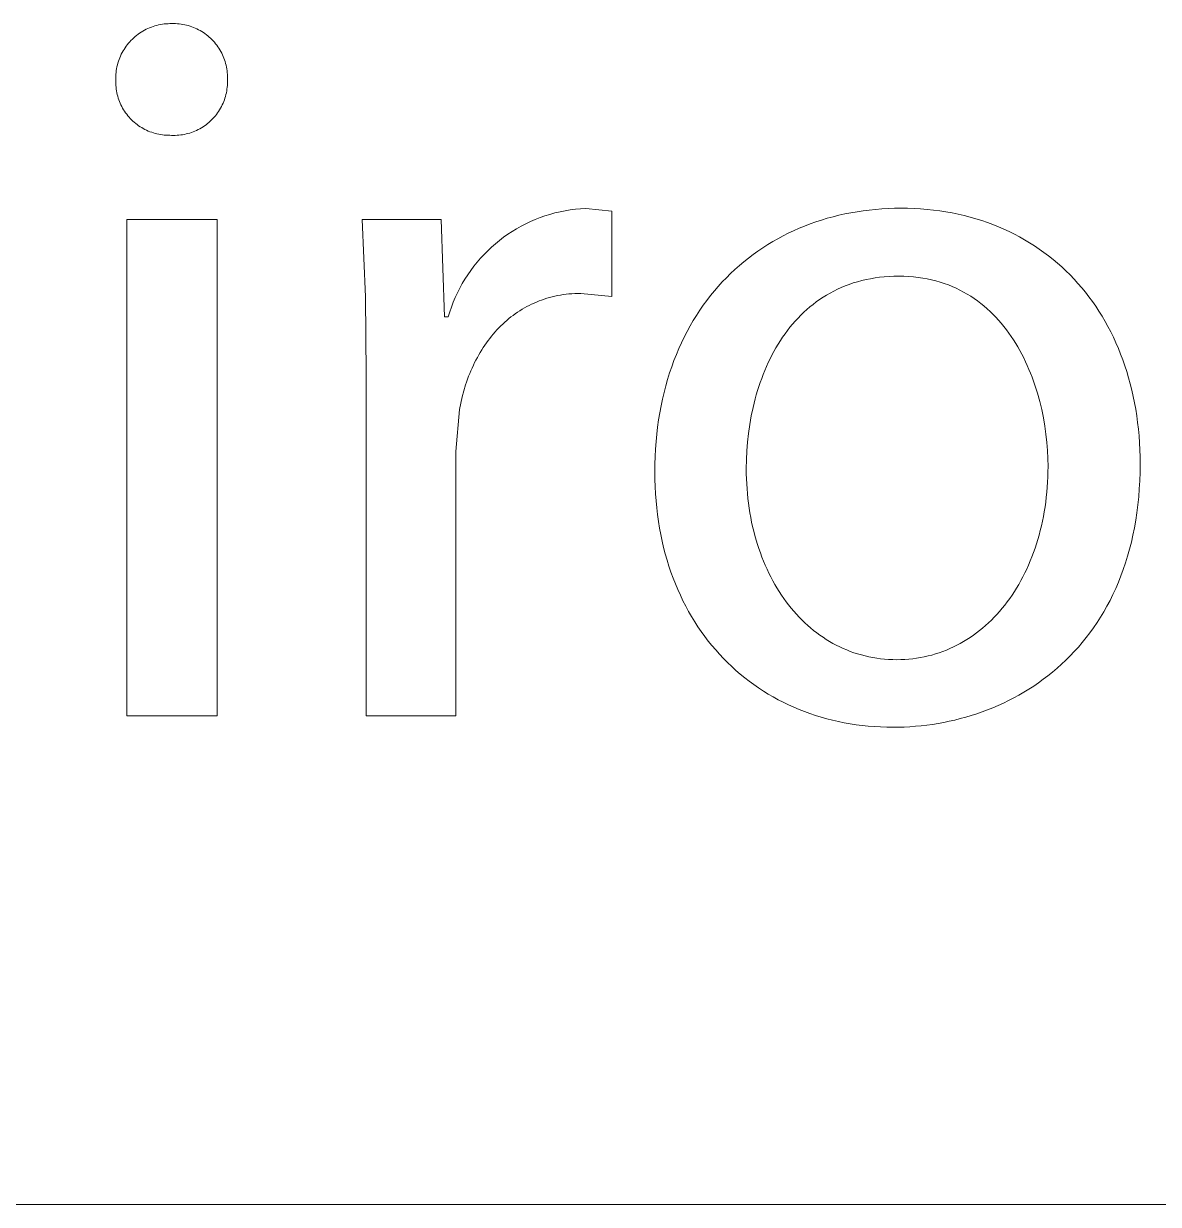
# Model space of a CAD drawing. Header units: millimetres. Extents: x 1434 to 4837, y 1889 to 4267.
# Drawn here: x 4154.97 to 4192.65, y 1889.49 to 1928.7 of the extents above; entities that cross this region are included whole.
import ezdxf

# ---------------------------------------------------------------- set-up
doc = ezdxf.new("R2010")
doc.units = ezdxf.units.MM
doc.header["$MEASUREMENT"] = 0
doc.layers.add('Domyślny', color=7, linetype='Continuous', true_color=0x000000)

msp = doc.modelspace()

# ---------------------------------------------------------------- linework, layer by layer
at = {"layer": 'Domyślny', "color": 18, "lineweight": 15, "true_color": 0x000000}
for p, q in [((4158.877, 1928.422), (4158.931, 1928.455)), ((4158.931, 1928.455), (4158.985, 1928.486)), ((4158.985, 1928.486), (4159.041, 1928.515)), ((4159.041, 1928.515), (4159.098, 1928.541)), ((4159.098, 1928.541), (4159.156, 1928.566)), ((4159.156, 1928.566), (4159.214, 1928.589)), ((4159.214, 1928.589), (4159.273, 1928.61)), ((4159.273, 1928.61), (4159.333, 1928.629)), ((4159.333, 1928.629), (4159.394, 1928.645)), ((4159.394, 1928.645), (4159.455, 1928.66)), ((4159.455, 1928.66), (4159.516, 1928.673)), ((4159.516, 1928.673), (4159.578, 1928.683)), ((4159.578, 1928.683), (4159.641, 1928.691)), ((4159.641, 1928.691), (4159.703, 1928.697)), ((4159.703, 1928.697), (4159.766, 1928.701)), ((4159.766, 1928.701), (4159.828, 1928.703)), ((4159.828, 1928.703), (4159.891, 1928.702)), ((4159.891, 1928.702), (4159.953, 1928.703)), ((4159.953, 1928.703), (4160.014, 1928.702)), ((4160.014, 1928.702), (4160.076, 1928.699)), ((4160.076, 1928.699), (4160.137, 1928.694)), ((4160.137, 1928.694), (4160.198, 1928.687)), ((4160.198, 1928.687), (4160.259, 1928.677)), ((4160.259, 1928.677), (4160.319, 1928.666)), ((4160.319, 1928.666), (4160.379, 1928.652)), ((4160.379, 1928.652), (4160.439, 1928.637)), ((4160.439, 1928.637), (4160.498, 1928.619)), ((4160.498, 1928.619), (4160.556, 1928.599)), ((4160.556, 1928.599), (4160.614, 1928.577)), ((4160.614, 1928.577), (4160.671, 1928.554)), ((4160.671, 1928.554), (4160.727, 1928.528)), ((4160.727, 1928.528), (4160.782, 1928.501)), ((4160.782, 1928.501), (4160.836, 1928.471)), ((4160.836, 1928.471), (4160.889, 1928.44)), ((4158.414, 1928.003), (4158.454, 1928.052)), ((4158.454, 1928.052), (4158.495, 1928.099)), ((4158.495, 1928.099), (4158.537, 1928.145)), ((4158.537, 1928.145), (4158.582, 1928.19)), ((4158.582, 1928.19), (4158.627, 1928.233)), ((4158.627, 1928.233), (4158.675, 1928.274)), ((4158.675, 1928.274), (4158.723, 1928.314)), ((4158.723, 1928.314), (4158.773, 1928.352)), ((4158.773, 1928.352), (4158.824, 1928.388)), ((4158.824, 1928.388), (4158.877, 1928.422)), ((4160.889, 1928.44), (4160.941, 1928.407)), ((4160.941, 1928.407), (4160.991, 1928.372)), ((4160.991, 1928.372), (4161.041, 1928.335)), ((4161.041, 1928.335), (4161.089, 1928.297)), ((4161.089, 1928.297), (4161.136, 1928.257)), ((4161.136, 1928.257), (4161.181, 1928.216)), ((4161.181, 1928.216), (4161.225, 1928.173)), ((4161.225, 1928.173), (4161.268, 1928.128)), ((4161.268, 1928.128), (4161.309, 1928.082)), ((4161.309, 1928.082), (4161.348, 1928.035)), ((4158.189, 1927.627), (4158.215, 1927.684)), ((4158.215, 1927.684), (4158.244, 1927.739)), ((4158.244, 1927.739), (4158.274, 1927.794)), ((4158.274, 1927.794), (4158.306, 1927.848)), ((4158.306, 1927.848), (4158.34, 1927.901)), ((4158.34, 1927.901), (4158.376, 1927.952)), ((4158.376, 1927.952), (4158.414, 1928.003)), ((4161.348, 1928.035), (4161.386, 1927.986)), ((4161.386, 1927.986), (4161.422, 1927.936)), ((4161.422, 1927.936), (4161.456, 1927.885)), ((4161.456, 1927.885), (4161.488, 1927.833)), ((4161.488, 1927.833), (4161.519, 1927.78)), ((4161.519, 1927.78), (4161.548, 1927.725)), ((4161.548, 1927.725), (4161.575, 1927.67)), ((4161.575, 1927.67), (4161.599, 1927.613)), ((4158.06, 1927.207), (4158.072, 1927.269)), ((4158.072, 1927.269), (4158.086, 1927.33)), ((4158.086, 1927.33), (4158.103, 1927.391)), ((4158.103, 1927.391), (4158.121, 1927.451)), ((4158.121, 1927.451), (4158.142, 1927.51)), ((4158.142, 1927.51), (4158.164, 1927.569)), ((4158.164, 1927.569), (4158.189, 1927.627)), ((4161.599, 1927.613), (4161.622, 1927.556)), ((4161.622, 1927.556), (4161.643, 1927.499)), ((4161.643, 1927.499), (4161.662, 1927.44)), ((4161.662, 1927.44), (4161.679, 1927.381)), ((4161.679, 1927.381), (4161.694, 1927.321)), ((4161.694, 1927.321), (4161.707, 1927.261)), ((4158.032, 1926.895), (4158.033, 1926.958)), ((4158.033, 1926.832), (4158.032, 1926.895)), ((4158.033, 1926.958), (4158.037, 1927.021)), ((4158.037, 1927.021), (4158.042, 1927.083)), ((4158.042, 1927.083), (4158.05, 1927.145)), ((4158.05, 1927.145), (4158.06, 1927.207)), ((4161.707, 1927.261), (4161.718, 1927.2)), ((4161.718, 1927.2), (4161.727, 1927.139)), ((4161.727, 1927.139), (4161.733, 1927.078)), ((4161.733, 1927.078), (4161.738, 1927.017)), ((4161.738, 1927.017), (4161.74, 1926.955)), ((4161.74, 1926.894), (4161.738, 1926.832)), ((4161.74, 1926.955), (4161.74, 1926.894)), ((4158.032, 1926.771), (4158.033, 1926.832)), ((4158.032, 1926.71), (4158.032, 1926.771)), ((4158.035, 1926.649), (4158.032, 1926.71)), ((4158.041, 1926.589), (4158.035, 1926.649)), ((4158.048, 1926.528), (4158.041, 1926.589)), ((4158.057, 1926.468), (4158.048, 1926.528)), ((4161.723, 1926.527), (4161.714, 1926.467)), ((4161.73, 1926.588), (4161.723, 1926.527)), ((4161.736, 1926.649), (4161.73, 1926.588)), ((4161.739, 1926.71), (4161.736, 1926.649)), ((4161.738, 1926.832), (4161.739, 1926.771)), ((4161.739, 1926.771), (4161.739, 1926.71)), ((4158.068, 1926.408), (4158.057, 1926.468)), ((4158.082, 1926.348), (4158.068, 1926.408)), ((4158.097, 1926.289), (4158.082, 1926.348)), ((4158.115, 1926.231), (4158.097, 1926.289)), ((4158.134, 1926.173), (4158.115, 1926.231)), ((4158.155, 1926.116), (4158.134, 1926.173)), ((4158.179, 1926.059), (4158.155, 1926.116)), ((4161.615, 1926.114), (4161.592, 1926.058)), ((4161.637, 1926.172), (4161.615, 1926.114)), ((4161.656, 1926.23), (4161.637, 1926.172)), ((4161.674, 1926.288), (4161.656, 1926.23)), ((4161.689, 1926.347), (4161.674, 1926.288)), ((4161.703, 1926.407), (4161.689, 1926.347)), ((4161.714, 1926.467), (4161.703, 1926.407)), ((4158.204, 1926.004), (4158.179, 1926.059)), ((4158.231, 1925.949), (4158.204, 1926.004)), ((4158.26, 1925.896), (4158.231, 1925.949)), ((4158.291, 1925.843), (4158.26, 1925.896)), ((4158.324, 1925.791), (4158.291, 1925.843)), ((4158.359, 1925.741), (4158.324, 1925.791)), ((4158.395, 1925.692), (4158.359, 1925.741)), ((4161.412, 1925.739), (4161.376, 1925.69)), ((4161.446, 1925.79), (4161.412, 1925.739)), ((4161.479, 1925.841), (4161.446, 1925.79)), ((4161.51, 1925.894), (4161.479, 1925.841)), ((4161.539, 1925.948), (4161.51, 1925.894)), ((4161.566, 1926.002), (4161.539, 1925.948)), ((4161.592, 1926.058), (4161.566, 1926.002)), ((4158.433, 1925.644), (4158.395, 1925.692)), ((4158.472, 1925.598), (4158.433, 1925.644)), ((4158.513, 1925.553), (4158.472, 1925.598)), ((4158.556, 1925.509), (4158.513, 1925.553)), ((4158.6, 1925.467), (4158.556, 1925.509)), ((4158.645, 1925.426), (4158.6, 1925.467)), ((4158.692, 1925.387), (4158.645, 1925.426)), ((4158.741, 1925.35), (4158.692, 1925.387)), ((4158.79, 1925.314), (4158.741, 1925.35)), ((4158.841, 1925.28), (4158.79, 1925.314)), ((4160.98, 1925.311), (4160.929, 1925.277)), ((4161.029, 1925.347), (4160.98, 1925.311)), ((4161.078, 1925.384), (4161.029, 1925.347)), ((4161.125, 1925.423), (4161.078, 1925.384)), ((4161.17, 1925.464), (4161.125, 1925.423)), ((4161.214, 1925.506), (4161.17, 1925.464)), ((4161.257, 1925.55), (4161.214, 1925.506)), ((4161.298, 1925.595), (4161.257, 1925.55)), ((4161.338, 1925.642), (4161.298, 1925.595)), ((4161.376, 1925.69), (4161.338, 1925.642)), ((4158.892, 1925.248), (4158.841, 1925.28)), ((4158.945, 1925.217), (4158.892, 1925.248)), ((4158.999, 1925.189), (4158.945, 1925.217)), ((4159.054, 1925.162), (4158.999, 1925.189)), ((4159.11, 1925.137), (4159.054, 1925.162)), ((4159.166, 1925.114), (4159.11, 1925.137)), ((4159.224, 1925.093), (4159.166, 1925.114)), ((4159.282, 1925.074), (4159.224, 1925.093)), ((4159.34, 1925.058), (4159.282, 1925.074)), ((4159.4, 1925.043), (4159.34, 1925.058)), ((4159.459, 1925.03), (4159.4, 1925.043)), ((4159.519, 1925.019), (4159.459, 1925.03)), ((4159.58, 1925.01), (4159.519, 1925.019)), ((4159.64, 1925.004), (4159.58, 1925.01)), ((4159.701, 1924.999), (4159.64, 1925.004)), ((4159.762, 1924.997), (4159.701, 1924.999)), ((4159.823, 1924.997), (4159.762, 1924.997)), ((4159.884, 1924.993), (4159.823, 1924.997)), ((4159.945, 1924.991), (4159.884, 1924.993)), ((4160.006, 1924.992), (4159.945, 1924.991)), ((4160.068, 1924.994), (4160.006, 1924.992)), ((4160.129, 1924.999), (4160.068, 1924.994)), ((4160.189, 1925.006), (4160.129, 1924.999)), ((4160.25, 1925.014), (4160.189, 1925.006)), ((4160.31, 1925.025), (4160.25, 1925.014)), ((4160.37, 1925.038), (4160.31, 1925.025)), ((4160.429, 1925.053), (4160.37, 1925.038)), ((4160.488, 1925.07), (4160.429, 1925.053)), ((4160.546, 1925.089), (4160.488, 1925.07)), ((4160.603, 1925.11), (4160.546, 1925.089)), ((4160.66, 1925.133), (4160.603, 1925.11)), ((4160.716, 1925.158), (4160.66, 1925.133)), ((4160.77, 1925.185), (4160.716, 1925.158)), ((4160.824, 1925.214), (4160.77, 1925.185)), ((4160.877, 1925.244), (4160.824, 1925.214)), ((4160.929, 1925.277), (4160.877, 1925.244)), ((4173.464, 1922.555), (4173.636, 1922.565)), ((4173.636, 1922.565), (4174.498, 1922.474)), ((4183.465, 1922.55), (4183.675, 1922.562)), ((4183.675, 1922.562), (4183.886, 1922.569)), ((4183.886, 1922.569), (4184.099, 1922.572)), ((4184.099, 1922.572), (4184.32, 1922.569)), ((4184.32, 1922.569), (4184.538, 1922.562)), ((4184.538, 1922.562), (4184.755, 1922.549)), ((4158.395, 1922.198), (4161.398, 1922.198)), ((4158.395, 1905.71), (4158.395, 1922.198)), ((4161.398, 1922.198), (4161.398, 1905.71)), ((4166.32, 1919.625), (4166.214, 1922.202)), ((4166.214, 1922.202), (4168.832, 1922.202)), ((4168.832, 1922.202), (4168.945, 1918.961)), ((4171.8, 1922.129), (4171.958, 1922.197)), ((4171.958, 1922.197), (4172.119, 1922.26)), ((4172.119, 1922.26), (4172.282, 1922.317)), ((4172.282, 1922.317), (4172.447, 1922.369)), ((4172.447, 1922.369), (4172.613, 1922.414)), ((4172.613, 1922.414), (4172.781, 1922.454)), ((4172.781, 1922.454), (4172.951, 1922.488)), ((4172.951, 1922.488), (4173.121, 1922.516)), ((4173.121, 1922.516), (4173.292, 1922.539)), ((4173.292, 1922.539), (4173.464, 1922.555)), ((4174.498, 1922.474), (4174.498, 1919.641)), ((4181.273, 1922.118), (4181.462, 1922.18)), ((4181.462, 1922.18), (4181.653, 1922.237)), ((4181.653, 1922.237), (4181.847, 1922.29)), ((4181.847, 1922.29), (4182.043, 1922.339)), ((4182.043, 1922.339), (4182.24, 1922.383)), ((4182.24, 1922.383), (4182.44, 1922.422)), ((4182.44, 1922.422), (4182.642, 1922.457)), ((4182.642, 1922.457), (4182.845, 1922.487)), ((4182.845, 1922.487), (4183.05, 1922.513)), ((4183.05, 1922.513), (4183.257, 1922.534)), ((4183.257, 1922.534), (4183.465, 1922.55)), ((4184.755, 1922.549), (4184.969, 1922.532)), ((4184.969, 1922.532), (4185.18, 1922.509)), ((4185.18, 1922.509), (4185.389, 1922.482)), ((4185.389, 1922.482), (4185.596, 1922.45)), ((4185.596, 1922.45), (4185.8, 1922.414)), ((4185.8, 1922.414), (4186.002, 1922.372)), ((4186.002, 1922.372), (4186.201, 1922.326)), ((4186.201, 1922.326), (4186.397, 1922.276)), ((4186.397, 1922.276), (4186.591, 1922.221)), ((4186.591, 1922.221), (4186.782, 1922.161)), ((4171.048, 1921.707), (4171.192, 1921.802)), ((4171.192, 1921.802), (4171.34, 1921.892)), ((4171.34, 1921.892), (4171.49, 1921.976)), ((4171.49, 1921.976), (4171.644, 1922.055)), ((4171.644, 1922.055), (4171.8, 1922.129)), ((4180.361, 1921.742), (4180.538, 1921.826)), ((4180.538, 1921.826), (4180.718, 1921.905)), ((4180.718, 1921.905), (4180.901, 1921.981)), ((4180.901, 1921.981), (4181.085, 1922.051)), ((4181.085, 1922.051), (4181.273, 1922.118)), ((4186.782, 1922.161), (4186.97, 1922.096)), ((4186.97, 1922.096), (4187.156, 1922.028)), ((4187.156, 1922.028), (4187.338, 1921.955)), ((4187.338, 1921.955), (4187.518, 1921.877)), ((4187.518, 1921.877), (4187.695, 1921.795)), ((4187.695, 1921.795), (4187.869, 1921.709)), ((4170.506, 1921.28), (4170.636, 1921.394)), ((4170.636, 1921.394), (4170.77, 1921.503)), ((4170.77, 1921.503), (4170.907, 1921.607)), ((4170.907, 1921.607), (4171.048, 1921.707)), ((4179.676, 1921.364), (4179.843, 1921.465)), ((4179.843, 1921.465), (4180.013, 1921.561)), ((4180.013, 1921.561), (4180.186, 1921.654)), ((4180.186, 1921.654), (4180.361, 1921.742)), ((4187.869, 1921.709), (4188.04, 1921.619)), ((4188.04, 1921.619), (4188.208, 1921.524)), ((4188.208, 1921.524), (4188.373, 1921.426)), ((4188.373, 1921.426), (4188.535, 1921.323)), ((4170.142, 1920.912), (4170.259, 1921.039)), ((4170.259, 1921.039), (4170.38, 1921.161)), ((4170.38, 1921.161), (4170.506, 1921.28)), ((4179.037, 1920.917), (4179.192, 1921.035)), ((4179.192, 1921.035), (4179.351, 1921.149)), ((4179.351, 1921.149), (4179.512, 1921.258)), ((4179.512, 1921.258), (4179.676, 1921.364)), ((4188.535, 1921.323), (4188.694, 1921.216)), ((4188.694, 1921.216), (4188.849, 1921.105)), ((4188.849, 1921.105), (4189.002, 1920.99)), ((4169.817, 1920.508), (4169.921, 1920.646)), ((4169.921, 1920.646), (4170.029, 1920.781)), ((4170.029, 1920.781), (4170.142, 1920.912)), ((4178.588, 1920.539), (4178.735, 1920.669)), ((4178.735, 1920.669), (4178.884, 1920.795)), ((4178.884, 1920.795), (4179.037, 1920.917)), ((4189.002, 1920.99), (4189.151, 1920.871)), ((4189.151, 1920.871), (4189.297, 1920.748)), ((4189.297, 1920.748), (4189.439, 1920.622)), ((4189.439, 1920.622), (4189.579, 1920.491)), ((4169.537, 1920.073), (4169.626, 1920.221)), ((4169.626, 1920.221), (4169.719, 1920.366)), ((4169.719, 1920.366), (4169.817, 1920.508)), ((4178.169, 1920.123), (4178.306, 1920.266)), ((4178.306, 1920.266), (4178.445, 1920.404)), ((4178.445, 1920.404), (4178.588, 1920.539)), ((4183.089, 1920.233), (4182.942, 1920.204)), ((4183.239, 1920.258), (4183.089, 1920.233)), ((4183.391, 1920.279), (4183.239, 1920.258)), ((4183.547, 1920.295), (4183.391, 1920.279)), ((4183.705, 1920.307), (4183.547, 1920.295)), ((4183.867, 1920.314), (4183.705, 1920.307)), ((4184.031, 1920.317), (4183.867, 1920.314)), ((4184.196, 1920.314), (4184.031, 1920.317)), ((4184.357, 1920.306), (4184.196, 1920.314)), ((4184.516, 1920.294), (4184.357, 1920.306)), ((4184.671, 1920.276), (4184.516, 1920.294)), ((4184.823, 1920.254), (4184.671, 1920.276)), ((4184.973, 1920.227), (4184.823, 1920.254)), ((4185.119, 1920.195), (4184.973, 1920.227)), ((4189.579, 1920.491), (4189.715, 1920.357)), ((4189.715, 1920.357), (4189.847, 1920.219)), ((4189.847, 1920.219), (4189.976, 1920.077)), ((4169.376, 1919.767), (4169.454, 1919.922)), ((4169.454, 1919.922), (4169.537, 1920.073)), ((4177.781, 1919.672), (4177.907, 1919.826)), ((4177.907, 1919.826), (4178.036, 1919.977)), ((4178.036, 1919.977), (4178.169, 1920.123)), ((4181.869, 1919.821), (4181.748, 1919.756)), ((4181.994, 1919.882), (4181.869, 1919.821)), ((4182.121, 1919.94), (4181.994, 1919.882)), ((4182.251, 1919.994), (4182.121, 1919.94)), ((4182.383, 1920.044), (4182.251, 1919.994)), ((4182.519, 1920.09), (4182.383, 1920.044)), ((4182.657, 1920.132), (4182.519, 1920.09)), ((4182.798, 1920.17), (4182.657, 1920.132)), ((4182.942, 1920.204), (4182.798, 1920.17)), ((4185.262, 1920.159), (4185.119, 1920.195)), ((4185.402, 1920.119), (4185.262, 1920.159)), ((4185.539, 1920.074), (4185.402, 1920.119)), ((4185.674, 1920.025), (4185.539, 1920.074)), ((4185.805, 1919.972), (4185.674, 1920.025)), ((4185.933, 1919.915), (4185.805, 1919.972)), ((4186.059, 1919.854), (4185.933, 1919.915)), ((4186.181, 1919.789), (4186.059, 1919.854)), ((4189.976, 1920.077), (4190.101, 1919.932)), ((4190.101, 1919.932), (4190.223, 1919.783)), ((4166.35, 1917.046), (4166.32, 1919.625)), ((4169.175, 1919.29), (4169.237, 1919.451)), ((4169.237, 1919.451), (4169.304, 1919.611)), ((4169.304, 1919.611), (4169.376, 1919.767)), ((4172.001, 1919.458), (4171.919, 1919.423)), ((4172.085, 1919.492), (4172.001, 1919.458)), ((4172.17, 1919.524), (4172.085, 1919.492)), ((4172.256, 1919.553), (4172.17, 1919.524)), ((4172.343, 1919.581), (4172.256, 1919.553)), ((4172.431, 1919.606), (4172.343, 1919.581)), ((4172.521, 1919.63), (4172.431, 1919.606)), ((4172.611, 1919.651), (4172.521, 1919.63)), ((4172.702, 1919.67), (4172.611, 1919.651)), ((4172.794, 1919.687), (4172.702, 1919.67)), ((4172.887, 1919.702), (4172.794, 1919.687)), ((4172.981, 1919.714), (4172.887, 1919.702)), ((4173.077, 1919.725), (4172.981, 1919.714)), ((4173.173, 1919.733), (4173.077, 1919.725)), ((4173.27, 1919.739), (4173.173, 1919.733)), ((4173.368, 1919.742), (4173.27, 1919.739)), ((4173.467, 1919.743), (4173.368, 1919.742)), ((4174.498, 1919.641), (4173.467, 1919.743)), ((4177.539, 1919.351), (4177.658, 1919.513)), ((4177.658, 1919.513), (4177.781, 1919.672)), ((4181.29, 1919.462), (4181.182, 1919.38)), ((4181.4, 1919.541), (4181.29, 1919.462)), ((4181.513, 1919.616), (4181.4, 1919.541)), ((4181.629, 1919.688), (4181.513, 1919.616)), ((4181.748, 1919.756), (4181.629, 1919.688)), ((4186.301, 1919.721), (4186.181, 1919.789)), ((4186.418, 1919.649), (4186.301, 1919.721)), ((4186.532, 1919.573), (4186.418, 1919.649)), ((4186.643, 1919.494), (4186.532, 1919.573)), ((4186.751, 1919.412), (4186.643, 1919.494)), ((4190.223, 1919.783), (4190.341, 1919.631)), ((4190.341, 1919.631), (4190.456, 1919.474)), ((4190.456, 1919.474), (4190.567, 1919.315)), ((4169.07, 1918.961), (4169.12, 1919.127)), ((4169.12, 1919.127), (4169.175, 1919.29)), ((4171.296, 1919.068), (4171.224, 1919.015)), ((4171.37, 1919.119), (4171.296, 1919.068)), ((4171.445, 1919.168), (4171.37, 1919.119)), ((4171.521, 1919.215), (4171.445, 1919.168)), ((4171.598, 1919.26), (4171.521, 1919.215)), ((4171.677, 1919.304), (4171.598, 1919.26)), ((4171.756, 1919.345), (4171.677, 1919.304)), ((4171.837, 1919.385), (4171.756, 1919.345)), ((4171.919, 1919.423), (4171.837, 1919.385)), ((4177.313, 1919.014), (4177.424, 1919.184)), ((4177.424, 1919.184), (4177.539, 1919.351)), ((4180.875, 1919.116), (4180.778, 1919.022)), ((4180.974, 1919.207), (4180.875, 1919.116)), ((4181.077, 1919.295), (4180.974, 1919.207)), ((4181.182, 1919.38), (4181.077, 1919.295)), ((4186.857, 1919.326), (4186.751, 1919.412)), ((4186.959, 1919.237), (4186.857, 1919.326)), ((4187.059, 1919.146), (4186.959, 1919.237)), ((4187.156, 1919.051), (4187.059, 1919.146)), ((4187.251, 1918.954), (4187.156, 1919.051)), ((4190.567, 1919.315), (4190.674, 1919.152)), ((4190.674, 1919.152), (4190.778, 1918.986)), ((4168.945, 1918.961), (4169.07, 1918.961)), ((4170.813, 1918.663), (4170.749, 1918.598)), ((4170.879, 1918.726), (4170.813, 1918.663)), ((4170.945, 1918.787), (4170.879, 1918.726)), ((4171.013, 1918.847), (4170.945, 1918.787)), ((4171.082, 1918.905), (4171.013, 1918.847)), ((4171.152, 1918.961), (4171.082, 1918.905)), ((4171.224, 1919.015), (4171.152, 1918.961)), ((4177.002, 1918.48), (4177.102, 1918.662)), ((4177.102, 1918.662), (4177.205, 1918.84)), ((4177.205, 1918.84), (4177.313, 1919.014)), ((4180.503, 1918.724), (4180.416, 1918.619)), ((4180.592, 1918.826), (4180.503, 1918.724)), ((4180.683, 1918.925), (4180.592, 1918.826)), ((4180.778, 1919.022), (4180.683, 1918.925)), ((4187.343, 1918.853), (4187.251, 1918.954)), ((4187.432, 1918.751), (4187.343, 1918.853)), ((4187.518, 1918.645), (4187.432, 1918.751)), ((4187.602, 1918.537), (4187.518, 1918.645)), ((4190.778, 1918.986), (4190.878, 1918.816)), ((4190.878, 1918.816), (4190.974, 1918.643)), ((4190.974, 1918.643), (4191.066, 1918.467)), ((4170.448, 1918.25), (4170.392, 1918.176)), ((4170.506, 1918.323), (4170.448, 1918.25)), ((4170.565, 1918.394), (4170.506, 1918.323)), ((4170.625, 1918.464), (4170.565, 1918.394)), ((4170.687, 1918.532), (4170.625, 1918.464)), ((4170.749, 1918.598), (4170.687, 1918.532)), ((4176.815, 1918.105), (4176.906, 1918.294)), ((4176.906, 1918.294), (4177.002, 1918.48)), ((4180.173, 1918.29), (4180.097, 1918.175)), ((4180.251, 1918.402), (4180.173, 1918.29)), ((4180.332, 1918.512), (4180.251, 1918.402)), ((4180.416, 1918.619), (4180.332, 1918.512)), ((4187.683, 1918.427), (4187.602, 1918.537)), ((4187.761, 1918.315), (4187.683, 1918.427)), ((4187.837, 1918.2), (4187.761, 1918.315)), ((4191.066, 1918.467), (4191.154, 1918.287)), ((4191.154, 1918.287), (4191.238, 1918.105)), ((4170.18, 1917.865), (4170.131, 1917.783)), ((4170.231, 1917.945), (4170.18, 1917.865)), ((4170.284, 1918.023), (4170.231, 1917.945)), ((4170.337, 1918.101), (4170.284, 1918.023)), ((4170.392, 1918.176), (4170.337, 1918.101)), ((4176.644, 1917.715), (4176.727, 1917.912)), ((4176.727, 1917.912), (4176.815, 1918.105)), ((4179.952, 1917.94), (4179.884, 1917.819)), ((4180.023, 1918.059), (4179.952, 1917.94)), ((4180.097, 1918.175), (4180.023, 1918.059)), ((4187.91, 1918.084), (4187.837, 1918.2)), ((4187.981, 1917.965), (4187.91, 1918.084)), ((4188.049, 1917.845), (4187.981, 1917.965)), ((4191.238, 1918.105), (4191.319, 1917.919)), ((4191.319, 1917.919), (4191.395, 1917.73)), ((4169.99, 1917.531), (4169.946, 1917.444)), ((4170.036, 1917.616), (4169.99, 1917.531)), ((4170.083, 1917.701), (4170.036, 1917.616)), ((4170.131, 1917.783), (4170.083, 1917.701)), ((4176.49, 1917.309), (4176.565, 1917.514)), ((4176.565, 1917.514), (4176.644, 1917.715)), ((4179.755, 1917.572), (4179.694, 1917.445)), ((4179.818, 1917.696), (4179.755, 1917.572)), ((4179.884, 1917.819), (4179.818, 1917.696)), ((4188.114, 1917.723), (4188.049, 1917.845)), ((4188.177, 1917.599), (4188.114, 1917.723)), ((4188.238, 1917.474), (4188.177, 1917.599)), ((4188.296, 1917.347), (4188.238, 1917.474)), ((4191.395, 1917.73), (4191.467, 1917.538)), ((4191.467, 1917.538), (4191.536, 1917.343)), ((4169.785, 1917.083), (4169.748, 1916.99)), ((4169.823, 1917.175), (4169.785, 1917.083)), ((4169.863, 1917.266), (4169.823, 1917.175)), ((4169.904, 1917.356), (4169.863, 1917.266)), ((4169.946, 1917.444), (4169.904, 1917.356)), ((4176.354, 1916.89), (4176.42, 1917.101)), ((4176.42, 1917.101), (4176.49, 1917.309)), ((4179.581, 1917.187), (4179.527, 1917.056)), ((4179.636, 1917.317), (4179.581, 1917.187)), ((4179.694, 1917.445), (4179.636, 1917.317)), ((4188.351, 1917.219), (4188.296, 1917.347)), ((4188.404, 1917.09), (4188.351, 1917.219)), ((4188.455, 1916.959), (4188.404, 1917.09)), ((4191.536, 1917.343), (4191.6, 1917.145)), ((4191.6, 1917.145), (4191.66, 1916.944)), ((4166.35, 1905.715), (4166.35, 1917.046)), ((4169.647, 1916.704), (4169.587, 1916.507)), ((4169.679, 1916.8), (4169.647, 1916.704)), ((4169.713, 1916.896), (4169.679, 1916.8)), ((4169.748, 1916.99), (4169.713, 1916.896)), ((4176.292, 1916.674), (4176.354, 1916.89)), ((4179.428, 1916.789), (4179.383, 1916.653)), ((4179.477, 1916.923), (4179.428, 1916.789)), ((4179.527, 1917.056), (4179.477, 1916.923)), ((4188.503, 1916.828), (4188.455, 1916.959)), ((4188.549, 1916.695), (4188.503, 1916.828)), ((4188.592, 1916.562), (4188.549, 1916.695)), ((4191.66, 1916.944), (4191.715, 1916.74)), ((4191.715, 1916.74), (4191.767, 1916.533)), ((4169.533, 1916.305), (4169.485, 1916.1)), ((4169.587, 1916.507), (4169.533, 1916.305)), ((4176.183, 1916.232), (4176.236, 1916.455)), ((4176.236, 1916.455), (4176.292, 1916.674)), ((4179.298, 1916.378), (4179.26, 1916.239)), ((4179.339, 1916.516), (4179.298, 1916.378)), ((4179.383, 1916.653), (4179.339, 1916.516)), ((4188.633, 1916.428), (4188.592, 1916.562)), ((4188.708, 1916.158), (4188.633, 1916.428)), ((4191.767, 1916.533), (4191.814, 1916.324)), ((4191.814, 1916.324), (4191.857, 1916.112)), ((4169.485, 1916.1), (4169.444, 1915.891)), ((4176.093, 1915.776), (4176.136, 1916.006)), ((4176.136, 1916.006), (4176.183, 1916.232)), ((4179.19, 1915.957), (4179.13, 1915.673)), ((4179.224, 1916.099), (4179.19, 1915.957)), ((4179.26, 1916.239), (4179.224, 1916.099)), ((4188.773, 1915.886), (4188.708, 1916.158)), ((4191.857, 1916.112), (4191.895, 1915.897)), ((4191.895, 1915.897), (4191.93, 1915.679)), ((4169.444, 1915.891), (4169.319, 1914.497)), ((4176.022, 1915.306), (4176.055, 1915.543)), ((4176.055, 1915.543), (4176.093, 1915.776)), ((4179.13, 1915.673), (4179.08, 1915.385)), ((4188.83, 1915.612), (4188.773, 1915.886)), ((4188.877, 1915.339), (4188.83, 1915.612)), ((4191.93, 1915.679), (4191.959, 1915.459)), ((4175.994, 1915.066), (4176.022, 1915.306)), ((4179.08, 1915.385), (4179.038, 1915.095)), ((4188.916, 1915.066), (4188.877, 1915.339)), ((4191.959, 1915.459), (4191.984, 1915.236)), ((4191.984, 1915.236), (4192.005, 1915.011)), ((4175.952, 1914.575), (4175.971, 1914.822)), ((4175.971, 1914.822), (4175.994, 1915.066)), ((4179.006, 1914.803), (4178.984, 1914.511)), ((4179.038, 1915.095), (4179.006, 1914.803)), ((4188.945, 1914.794), (4188.916, 1915.066)), ((4188.966, 1914.524), (4188.945, 1914.794)), ((4192.005, 1915.011), (4192.021, 1914.783)), ((4192.021, 1914.783), (4192.033, 1914.552)), ((4169.319, 1914.497), (4169.319, 1905.715)), ((4175.939, 1914.324), (4175.952, 1914.575)), ((4178.984, 1914.511), (4178.97, 1914.218)), ((4188.979, 1914.257), (4188.966, 1914.524)), ((4192.033, 1914.552), (4192.04, 1914.319)), ((4175.929, 1913.812), (4175.932, 1914.07)), ((4175.932, 1914.07), (4175.939, 1914.324)), ((4178.97, 1914.218), (4178.966, 1913.926)), ((4188.983, 1913.994), (4188.979, 1914.257)), ((4188.981, 1913.82), (4188.983, 1913.994)), ((4192.042, 1914.084), (4192.039, 1913.802)), ((4192.04, 1914.319), (4192.042, 1914.084)), ((4175.931, 1913.569), (4175.929, 1913.812)), ((4175.939, 1913.329), (4175.931, 1913.569)), ((4178.966, 1913.926), (4178.967, 1913.757)), ((4178.967, 1913.757), (4178.972, 1913.589)), ((4178.972, 1913.589), (4178.979, 1913.423)), ((4188.969, 1913.478), (4188.977, 1913.648)), ((4188.977, 1913.648), (4188.981, 1913.82)), ((4192.039, 1913.802), (4192.03, 1913.524)), ((4175.951, 1913.092), (4175.939, 1913.329)), ((4178.979, 1913.423), (4178.99, 1913.259)), ((4178.99, 1913.259), (4179.003, 1913.095)), ((4188.944, 1913.142), (4188.958, 1913.309)), ((4188.958, 1913.309), (4188.969, 1913.478)), ((4192.015, 1913.251), (4191.994, 1912.983)), ((4192.03, 1913.524), (4192.015, 1913.251)), ((4175.969, 1912.858), (4175.951, 1913.092)), ((4175.991, 1912.627), (4175.969, 1912.858)), ((4179.003, 1913.095), (4179.02, 1912.934)), ((4179.02, 1912.934), (4179.039, 1912.774)), ((4179.039, 1912.774), (4179.061, 1912.615)), ((4188.885, 1912.651), (4188.907, 1912.813)), ((4188.907, 1912.813), (4188.927, 1912.977)), ((4188.927, 1912.977), (4188.944, 1913.142)), ((4191.994, 1912.983), (4191.967, 1912.72)), ((4176.018, 1912.399), (4175.991, 1912.627)), ((4176.049, 1912.174), (4176.018, 1912.399)), ((4179.061, 1912.615), (4179.086, 1912.458)), ((4179.086, 1912.458), (4179.114, 1912.303)), ((4188.831, 1912.332), (4188.859, 1912.491)), ((4188.859, 1912.491), (4188.885, 1912.651)), ((4191.935, 1912.462), (4191.897, 1912.209)), ((4191.967, 1912.72), (4191.935, 1912.462)), ((4176.086, 1911.952), (4176.049, 1912.174)), ((4179.114, 1912.303), (4179.144, 1912.149)), ((4179.144, 1912.149), (4179.177, 1911.998)), ((4179.177, 1911.998), (4179.213, 1911.848)), ((4188.728, 1911.869), (4188.765, 1912.022)), ((4188.765, 1912.022), (4188.799, 1912.176)), ((4188.799, 1912.176), (4188.831, 1912.332)), ((4191.897, 1912.209), (4191.853, 1911.961)), ((4176.126, 1911.733), (4176.086, 1911.952)), ((4176.172, 1911.517), (4176.126, 1911.733)), ((4179.213, 1911.848), (4179.252, 1911.7)), ((4179.252, 1911.7), (4179.293, 1911.553)), ((4188.647, 1911.57), (4188.689, 1911.718)), ((4188.689, 1911.718), (4188.728, 1911.869)), ((4191.804, 1911.718), (4191.75, 1911.48)), ((4191.853, 1911.961), (4191.804, 1911.718)), ((4176.222, 1911.304), (4176.172, 1911.517)), ((4176.276, 1911.094), (4176.222, 1911.304)), ((4179.293, 1911.553), (4179.337, 1911.409)), ((4179.337, 1911.409), (4179.384, 1911.267)), ((4179.384, 1911.267), (4179.433, 1911.127)), ((4188.504, 1911.137), (4188.554, 1911.279)), ((4188.554, 1911.279), (4188.602, 1911.423)), ((4188.602, 1911.423), (4188.647, 1911.57)), ((4191.691, 1911.246), (4191.626, 1911.017)), ((4191.75, 1911.48), (4191.691, 1911.246)), ((4176.335, 1910.888), (4176.276, 1911.094)), ((4176.398, 1910.685), (4176.335, 1910.888)), ((4179.433, 1911.127), (4179.484, 1910.988)), ((4179.484, 1910.988), (4179.538, 1910.852)), ((4179.538, 1910.852), (4179.595, 1910.718)), ((4188.338, 1910.724), (4188.396, 1910.859)), ((4188.396, 1910.859), (4188.451, 1910.997)), ((4188.451, 1910.997), (4188.504, 1911.137)), ((4191.626, 1911.017), (4191.557, 1910.793)), ((4176.465, 1910.485), (4176.398, 1910.685)), ((4176.537, 1910.289), (4176.465, 1910.485)), ((4179.595, 1910.718), (4179.654, 1910.586)), ((4179.654, 1910.586), (4179.715, 1910.457)), ((4179.715, 1910.457), (4179.779, 1910.329)), ((4188.15, 1910.331), (4188.215, 1910.459)), ((4188.215, 1910.459), (4188.278, 1910.59)), ((4188.278, 1910.59), (4188.338, 1910.724)), ((4191.483, 1910.574), (4191.404, 1910.36)), ((4191.557, 1910.793), (4191.483, 1910.574)), ((4176.613, 1910.096), (4176.537, 1910.289)), ((4176.692, 1909.906), (4176.613, 1910.096)), ((4179.779, 1910.329), (4179.845, 1910.204)), ((4179.845, 1910.204), (4179.914, 1910.082)), ((4179.914, 1910.082), (4179.985, 1909.961)), ((4187.941, 1909.96), (4188.013, 1910.081)), ((4188.013, 1910.081), (4188.083, 1910.205)), ((4188.083, 1910.205), (4188.15, 1910.331)), ((4191.32, 1910.15), (4191.232, 1909.945)), ((4191.404, 1910.36), (4191.32, 1910.15)), ((4176.776, 1909.72), (4176.692, 1909.906)), ((4176.864, 1909.537), (4176.776, 1909.72)), ((4179.985, 1909.961), (4180.058, 1909.843)), ((4180.058, 1909.843), (4180.133, 1909.728)), ((4180.133, 1909.728), (4180.211, 1909.615)), ((4187.712, 1909.612), (4187.791, 1909.725)), ((4187.791, 1909.725), (4187.867, 1909.841)), ((4187.867, 1909.841), (4187.941, 1909.96)), ((4191.139, 1909.745), (4191.042, 1909.55)), ((4191.232, 1909.945), (4191.139, 1909.745)), ((4176.956, 1909.357), (4176.864, 1909.537)), ((4177.052, 1909.181), (4176.956, 1909.357)), ((4180.211, 1909.615), (4180.29, 1909.505)), ((4180.29, 1909.505), (4180.372, 1909.397)), ((4180.372, 1909.397), (4180.456, 1909.292)), ((4180.456, 1909.292), (4180.542, 1909.19)), ((4187.376, 1909.185), (4187.463, 1909.288)), ((4187.463, 1909.288), (4187.548, 1909.393)), ((4187.548, 1909.393), (4187.631, 1909.501)), ((4187.631, 1909.501), (4187.712, 1909.612)), ((4190.941, 1909.359), (4190.835, 1909.173)), ((4191.042, 1909.55), (4190.941, 1909.359)), ((4177.151, 1909.009), (4177.052, 1909.181)), ((4177.254, 1908.84), (4177.151, 1909.009)), ((4177.361, 1908.674), (4177.254, 1908.84)), ((4180.542, 1909.19), (4180.631, 1909.09)), ((4180.631, 1909.09), (4180.721, 1908.993)), ((4180.721, 1908.993), (4180.813, 1908.899)), ((4180.813, 1908.899), (4180.908, 1908.808)), ((4187.007, 1908.803), (4187.102, 1908.894)), ((4187.102, 1908.894), (4187.195, 1908.988)), ((4187.195, 1908.988), (4187.287, 1909.085)), ((4187.287, 1909.085), (4187.376, 1909.185)), ((4190.726, 1908.991), (4190.613, 1908.814)), ((4190.835, 1909.173), (4190.726, 1908.991)), ((4177.472, 1908.513), (4177.361, 1908.674)), ((4177.586, 1908.355), (4177.472, 1908.513)), ((4180.908, 1908.808), (4181.004, 1908.72)), ((4181.004, 1908.72), (4181.102, 1908.635)), ((4181.102, 1908.635), (4181.202, 1908.552)), ((4181.202, 1908.552), (4181.304, 1908.473)), ((4181.304, 1908.473), (4181.408, 1908.397)), ((4186.504, 1908.392), (4186.608, 1908.468)), ((4186.608, 1908.468), (4186.71, 1908.547)), ((4186.71, 1908.547), (4186.811, 1908.629)), ((4186.811, 1908.629), (4186.91, 1908.715)), ((4186.91, 1908.715), (4187.007, 1908.803)), ((4190.374, 1908.475), (4190.25, 1908.312)), ((4190.495, 1908.642), (4190.374, 1908.475)), ((4190.613, 1908.814), (4190.495, 1908.642)), ((4177.704, 1908.2), (4177.586, 1908.355)), ((4177.825, 1908.049), (4177.704, 1908.2)), ((4181.408, 1908.397), (4181.514, 1908.324)), ((4181.514, 1908.324), (4181.621, 1908.254)), ((4181.621, 1908.254), (4181.73, 1908.187)), ((4181.73, 1908.187), (4181.841, 1908.123)), ((4181.841, 1908.123), (4181.954, 1908.063)), ((4181.954, 1908.063), (4182.068, 1908.006)), ((4185.843, 1908.003), (4185.957, 1908.059)), ((4185.957, 1908.059), (4186.069, 1908.119)), ((4186.069, 1908.119), (4186.18, 1908.183)), ((4186.18, 1908.183), (4186.29, 1908.249)), ((4186.29, 1908.249), (4186.398, 1908.319)), ((4186.398, 1908.319), (4186.504, 1908.392)), ((4190.122, 1908.153), (4189.99, 1907.999)), ((4190.25, 1908.312), (4190.122, 1908.153)), ((4177.95, 1907.902), (4177.825, 1908.049)), ((4178.078, 1907.759), (4177.95, 1907.902)), ((4178.209, 1907.62), (4178.078, 1907.759)), ((4182.068, 1908.006), (4182.184, 1907.953)), ((4182.184, 1907.953), (4182.301, 1907.902)), ((4182.301, 1907.902), (4182.42, 1907.856)), ((4182.42, 1907.856), (4182.541, 1907.813)), ((4182.541, 1907.813), (4182.663, 1907.773)), ((4182.663, 1907.773), (4182.787, 1907.737)), ((4182.787, 1907.737), (4182.912, 1907.704)), ((4182.912, 1907.704), (4183.039, 1907.676)), ((4183.039, 1907.676), (4183.167, 1907.65)), ((4184.749, 1907.65), (4184.876, 1907.675)), ((4184.876, 1907.675), (4185.002, 1907.703)), ((4185.002, 1907.703), (4185.126, 1907.735)), ((4185.126, 1907.735), (4185.249, 1907.771)), ((4185.249, 1907.771), (4185.371, 1907.81)), ((4185.371, 1907.81), (4185.491, 1907.853)), ((4185.491, 1907.853), (4185.61, 1907.9)), ((4185.61, 1907.9), (4185.727, 1907.95)), ((4185.727, 1907.95), (4185.843, 1908.003)), ((4189.717, 1907.705), (4189.576, 1907.564)), ((4189.855, 1907.85), (4189.717, 1907.705)), ((4189.99, 1907.999), (4189.855, 1907.85)), ((4178.344, 1907.484), (4178.209, 1907.62)), ((4178.482, 1907.352), (4178.344, 1907.484)), ((4178.623, 1907.224), (4178.482, 1907.352)), ((4183.167, 1907.65), (4183.296, 1907.629)), ((4183.296, 1907.629), (4183.427, 1907.611)), ((4183.427, 1907.611), (4183.559, 1907.598)), ((4183.559, 1907.598), (4183.692, 1907.588)), ((4183.692, 1907.588), (4183.827, 1907.582)), ((4183.827, 1907.582), (4183.963, 1907.58)), ((4183.963, 1907.58), (4184.097, 1907.582)), ((4184.097, 1907.582), (4184.23, 1907.588)), ((4184.23, 1907.588), (4184.361, 1907.598)), ((4184.361, 1907.598), (4184.492, 1907.611)), ((4184.492, 1907.611), (4184.621, 1907.629)), ((4184.621, 1907.629), (4184.749, 1907.65)), ((4189.285, 1907.297), (4189.135, 1907.17)), ((4189.432, 1907.428), (4189.285, 1907.297)), ((4189.576, 1907.564), (4189.432, 1907.428)), ((4178.767, 1907.1), (4178.623, 1907.224)), ((4178.914, 1906.98), (4178.767, 1907.1)), ((4179.065, 1906.864), (4178.914, 1906.98)), ((4188.827, 1906.929), (4188.669, 1906.815)), ((4188.982, 1907.047), (4188.827, 1906.929)), ((4189.135, 1907.17), (4188.982, 1907.047)), ((4179.218, 1906.752), (4179.065, 1906.864)), ((4179.374, 1906.644), (4179.218, 1906.752)), ((4179.533, 1906.54), (4179.374, 1906.644)), ((4179.694, 1906.44), (4179.533, 1906.54)), ((4188.182, 1906.5), (4188.015, 1906.403)), ((4188.347, 1906.601), (4188.182, 1906.5)), ((4188.509, 1906.706), (4188.347, 1906.601)), ((4188.669, 1906.815), (4188.509, 1906.706)), ((4179.859, 1906.344), (4179.694, 1906.44)), ((4180.026, 1906.252), (4179.859, 1906.344)), ((4180.195, 1906.165), (4180.026, 1906.252)), ((4180.367, 1906.081), (4180.195, 1906.165)), ((4187.504, 1906.14), (4187.329, 1906.06)), ((4187.676, 1906.223), (4187.504, 1906.14)), ((4187.847, 1906.311), (4187.676, 1906.223)), ((4188.015, 1906.403), (4187.847, 1906.311)), ((4161.398, 1905.71), (4158.395, 1905.71)), ((4169.319, 1905.715), (4166.35, 1905.715)), ((4180.542, 1906.002), (4180.367, 1906.081)), ((4180.719, 1905.928), (4180.542, 1906.002)), ((4180.898, 1905.857), (4180.719, 1905.928)), ((4181.08, 1905.791), (4180.898, 1905.857)), ((4181.264, 1905.729), (4181.08, 1905.791)), ((4181.451, 1905.672), (4181.264, 1905.729)), ((4186.437, 1905.727), (4186.255, 1905.672)), ((4186.618, 1905.785), (4186.437, 1905.727)), ((4186.798, 1905.847), (4186.618, 1905.785)), ((4186.977, 1905.914), (4186.798, 1905.847)), ((4187.154, 1905.985), (4186.977, 1905.914)), ((4187.329, 1906.06), (4187.154, 1905.985)), ((4181.639, 1905.619), (4181.451, 1905.672)), ((4181.829, 1905.57), (4181.639, 1905.619)), ((4182.022, 1905.526), (4181.829, 1905.57)), ((4182.217, 1905.487), (4182.022, 1905.526)), ((4182.413, 1905.452), (4182.217, 1905.487)), ((4182.612, 1905.421), (4182.413, 1905.452)), ((4182.812, 1905.395), (4182.612, 1905.421)), ((4183.014, 1905.374), (4182.812, 1905.395)), ((4183.217, 1905.358), (4183.014, 1905.374)), ((4183.423, 1905.346), (4183.217, 1905.358)), ((4183.63, 1905.339), (4183.423, 1905.346)), ((4183.838, 1905.336), (4183.63, 1905.339)), ((4184.025, 1905.338), (4183.838, 1905.336)), ((4184.212, 1905.344), (4184.025, 1905.338)), ((4184.399, 1905.354), (4184.212, 1905.344)), ((4184.586, 1905.368), (4184.399, 1905.354)), ((4184.773, 1905.385), (4184.586, 1905.368)), ((4184.96, 1905.407), (4184.773, 1905.385)), ((4185.147, 1905.433), (4184.96, 1905.407)), ((4185.333, 1905.463), (4185.147, 1905.433)), ((4185.519, 1905.496), (4185.333, 1905.463)), ((4185.704, 1905.534), (4185.519, 1905.496)), ((4185.889, 1905.576), (4185.704, 1905.534)), ((4186.072, 1905.622), (4185.889, 1905.576)), ((4186.255, 1905.672), (4186.072, 1905.622)), ((4834.107, 1889.491), (1434.42, 1889.491)), ((4834.107, 1889.491), (3551.346, 1889.491))]:
    msp.add_line(p, q, dxfattribs=at)

doc.saveas('drawing.dxf')
